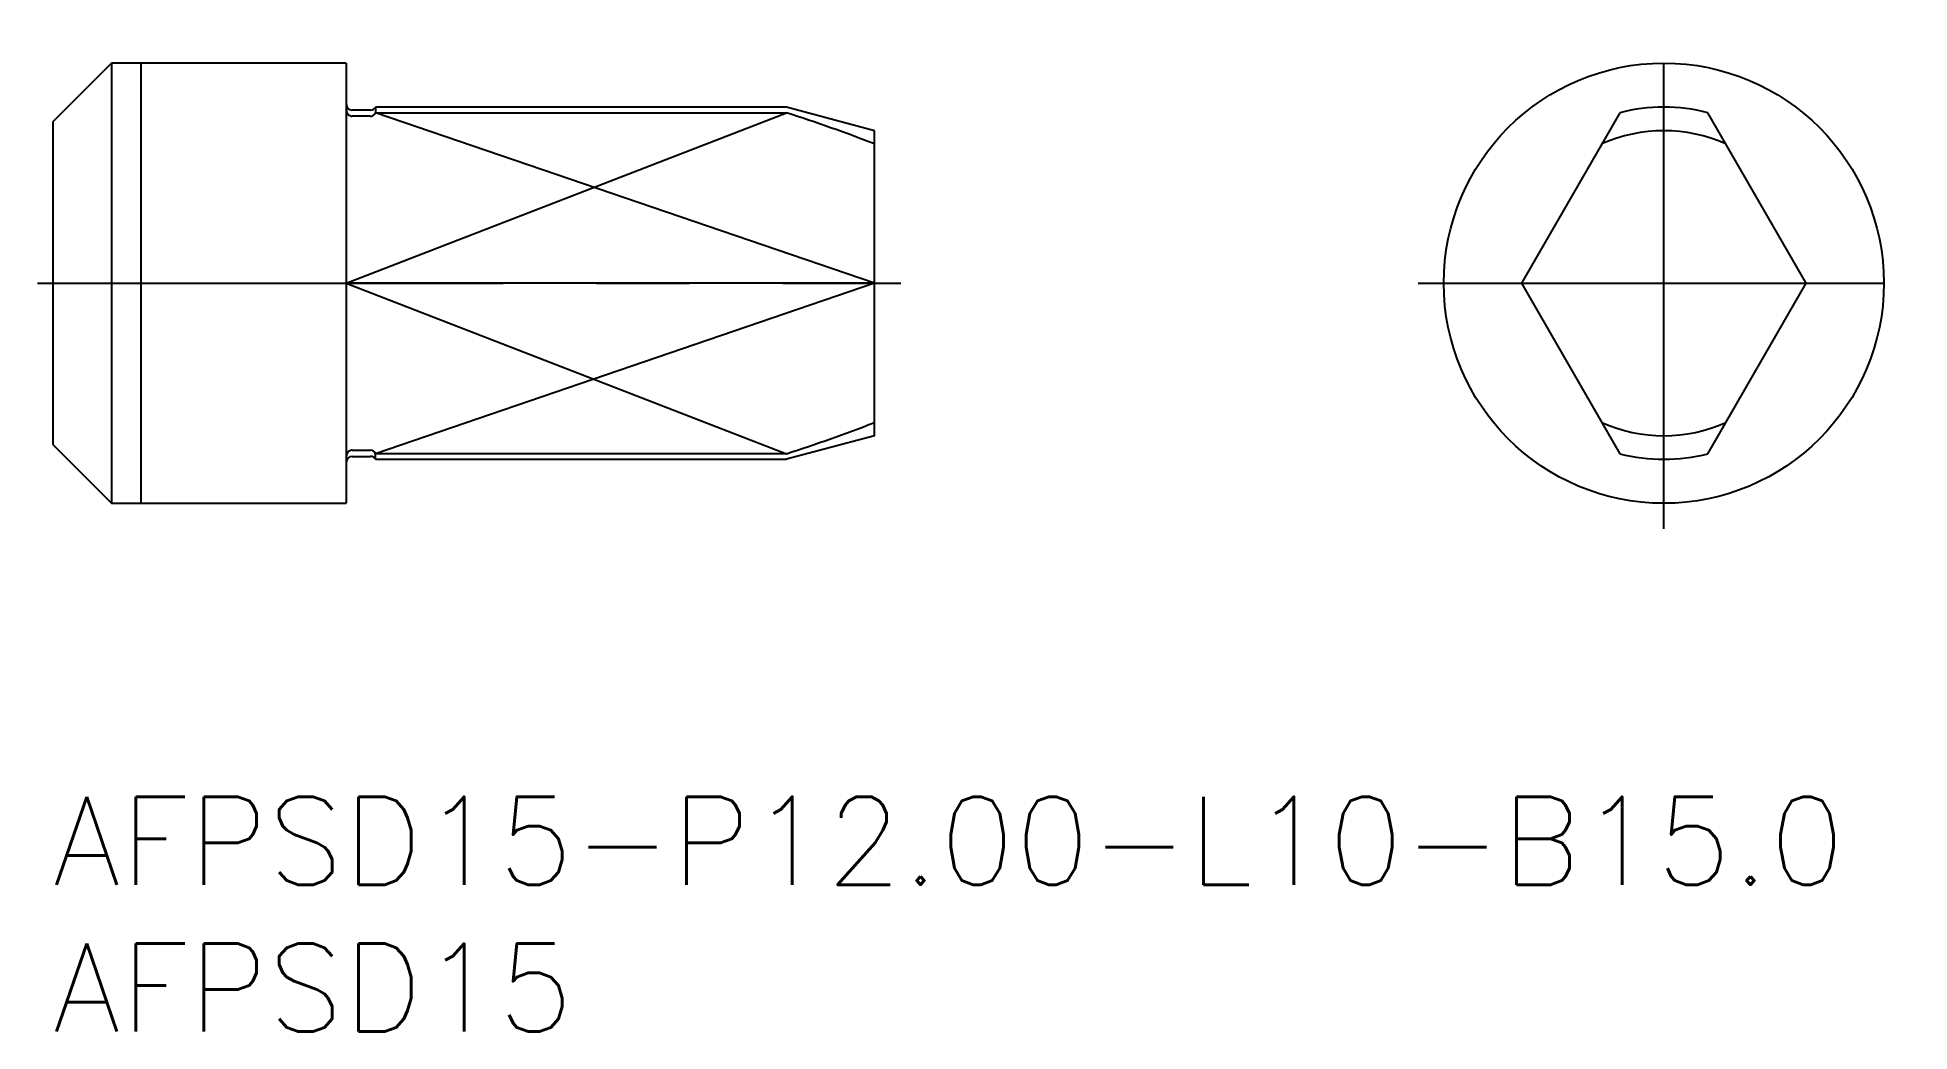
# Model space of a CAD drawing. Extents: x -0.5 to 63.3, y -8 to 25.9.
import ezdxf

# ---------------------------------------------------------------- set-up
doc = ezdxf.new("R2010")
doc.units = 0
doc.header["$LTSCALE"] = 0.5
doc.linetypes.add('CENTER', pattern=[50.8, 31.75, -6.35, 6.35, -6.35])
for name, color, linetype in [('MSM_CENTER', 1, 'CENTER'), ('MSM_CONTINUOUS', 7, 'CONTINUOUS'), ('MSM_NARROW', 5, 'CONTINUOUS'), ('MSM_PART_NUMBER', 7, 'CONTINUOUS')]:
    doc.layers.add(name, color=color, linetype=linetype)
doc.styles.get("Standard").update_dxf_attribs({"font": 'txt.shx', "height": 1.5, "bigfont": 'bigfont.shx'})

# ---------------------------------------------------------------- blocks, each defined once
blk = doc.blocks.new('*U16')
at = {"layer": 'MSM_PART_NUMBER'}
blk.add_text('AFPSD15-P12.00-L10-B15.0', height=3, dxfattribs=at).set_placement((0, -3))
blk = doc.blocks.new('*U17')
at = {"layer": 'MSM_PART_NUMBER'}
blk.add_text('AFPSD15', height=3, dxfattribs=at).set_placement((0, -8))

msp = doc.modelspace()

# ---------------------------------------------------------------- linework, layer by layer
at = {"layer": 'MSM_CENTER'}
for p, q in [((54.906, 9.125), (54.906, 25.875)), ((-0.525, 17.5), (28.9, 17.5)), ((46.531, 17.5), (63.281, 17.5))]:
    msp.add_line(p, q, dxfattribs=at)
at = {"layer": 'MSM_CONTINUOUS'}
for p, q in [((2, 25), (0, 23)), ((10, 25), (2, 25)), ((2, 25), (2, 10)), ((10, 25), (10, 10)), ((0, 23), (0, 12)), ((10.827, 23.4), (10.2, 23.4)), ((10.827, 23.187), (10.2, 23.187)), ((25, 23.5), (11, 23.5)), ((11, 23.5), (11, 23.309)), ((11, 23.309), (25, 23.309)), ((28, 22.696), (25, 23.5)), ((53.406, 23.309), (50.052, 17.5)), ((59.76, 17.5), (56.406, 23.309)), ((28, 12.304), (28, 22.696)), ((28, 17.5), (10, 17.5)), ((50.052, 17.5), (53.406, 11.691)), ((56.406, 11.691), (59.76, 17.5)), ((28, 12.304), (25, 11.5)), ((0, 12), (2, 10)), ((10.2, 11.813), (10.827, 11.813)), ((10.2, 11.6), (10.827, 11.6)), ((25, 11.691), (11, 11.691)), ((11, 11.5), (11, 11.691)), ((11, 11.5), (25, 11.5)), ((2, 10), (10, 10))]:
    msp.add_line(p, q, dxfattribs=at)
msp.add_circle((54.906, 17.5), 7.5, dxfattribs=at)
for centre, radius, start, end in [((10.2, 23.6), 0.2, 180, 270), ((10.275, 23.428), 0.275, 179.66267, 215.89359), ((10.207, 23.376), 0.189, 215.14426, 267.9249), ((10.827, 23.6), 0.2, 270, 330), ((10.814, 23.388), 0.202, 273.52417, 336.96341), ((8.833, -27.109), 52.947, 68.77633, 72.2212), ((54.906, 17.5), 6, 75.52249, 104.47751), ((54.906, 17.5), 5.196, 66, 114), ((8.833, 62.109), 52.947, 287.7788, 291.22367), ((54.906, 17.5), 5.196, 246, 294), ((10.275, 11.572), 0.275, 144.10641, 180.33733), ((10.2, 11.4), 0.2, 90, 180), ((10.207, 11.624), 0.189, 92.0751, 144.85574), ((10.814, 11.612), 0.202, 23.03659, 86.47583), ((10.827, 11.4), 0.2, 30, 90), ((54.906, 17.5), 6, 255.52249, 284.47751)]:
    msp.add_arc(centre, radius, start, end, dxfattribs=at)
at = {"layer": 'MSM_NARROW'}
for p, q in [((3, 25), (3, 10)), ((10, 17.5), (25, 23.309)), ((28, 17.5), (11, 23.309)), ((10, 17.5), (25, 11.691)), ((28, 17.5), (11, 11.691))]:
    msp.add_line(p, q, dxfattribs=at)

# ---------------------------------------------------------------- block references
at = {"layer": 'MSM_CONTINUOUS'}
for name in ['*U16', '*U17']:
    msp.add_blockref(name, (0, 0), dxfattribs=at)

doc.saveas('drawing.dxf')
